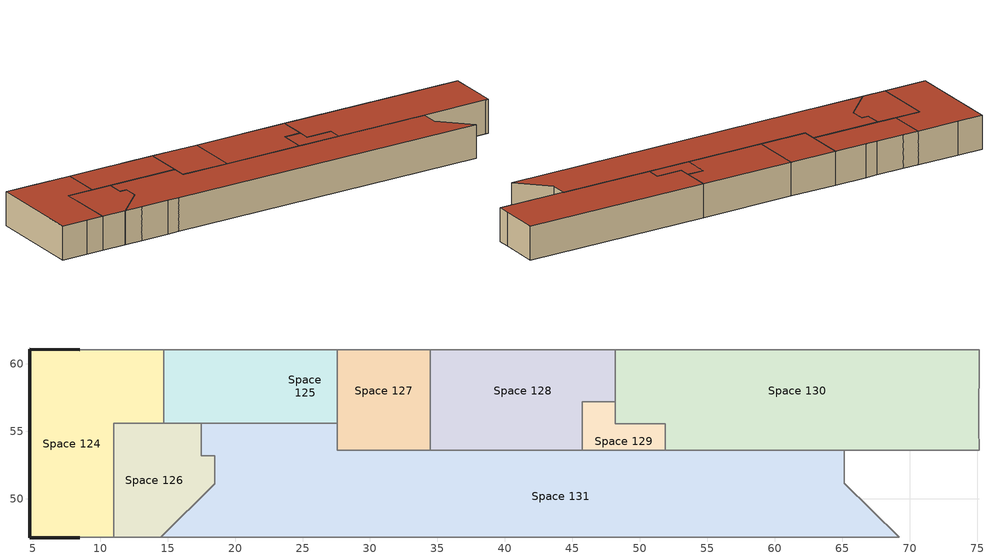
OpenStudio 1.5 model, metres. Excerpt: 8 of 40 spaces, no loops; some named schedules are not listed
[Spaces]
Space 124
 floor ground: 4.76,61.07 8.5,61.06 4.76,61.06 z4.3
 floor to Space 112: 14.71,61.06 14.71,55.59 11,55.59 11,47.16 8.5,47.16 8.5,47.12 4.76,47.12 4.76,61.06 z4.3
 wall outside (Arena - Insulated Concrete): 8.5,61.06 4.76,61.07 4.76,47.12 8.5,47.12 / 4.76,47.12 8.5,47.12 z4.3:9.1
 wall to Space 102: 8.5,47.12 8.5,47.16 11,47.16 z4.3:9.1
 wall to Space 105: 14.71,61.06 8.5,61.06 z4.3:9.1
 wall to Space 125: 14.71,55.59 14.71,61.06 z4.3:9.1
 wall to Space 126: 11,47.16 11,55.59 14.71,55.59 z4.3:9.1
 roof outside (Arena - Roof): 8.5,47.12 8.5,47.16 11,47.16 11,55.59 14.71,55.59 14.71,61.06 8.5,61.06 4.76,61.07 4.76,47.12 z9.1
Space 125
 floor to Space 118: 27.58,61.06 27.58,55.59 22.82,55.59 22.82,61.06 z4.3
 floor to Space 113: 21.15,61.06 21.15,55.59 17.03,55.59 17.03,61.06 z4.3
 floor to Space 110: 22.82,61.06 22.82,55.59 21.15,55.59 21.15,61.06 z4.3
 floor to Space 112: 17.03,61.06 17.03,55.59 14.71,55.59 14.71,61.06 z4.3
 wall to Space 105: 27.58,61.06 22.82,61.06 21.15,61.06 17.03,61.06 14.71,61.06 z4.3:9.1
 wall to Space 127: 27.58,55.59 27.58,61.06 z4.3:9.1
 wall to Space 131: 17.49,55.59 27.58,55.59 z4.3:9.1
 wall to Space 126: 14.71,55.59 17.49,55.59 z4.3:9.1
 roof outside (Arena - Roof): 27.58,55.59 27.58,61.06 14.71,61.06 14.71,55.59 z9.1
Space 126
 floor to Space 112: 17.03,55.59 17.03,49.68 14.48,47.16 11,47.16 11,55.59 z4.3
 floor to Space 113: 17.49,55.59 17.49,53.18 18.5,53.18 18.5,51.13 17.03,49.68 17.03,55.59 z4.3
 wall to Space 131: 14.48,47.16 18.5,51.13 18.5,53.18 17.49,53.18 17.49,55.59 z4.3:9.1
 wall to Space 102: 11,47.16 14.48,47.16 z4.3:9.1
 roof outside (Arena - Roof): 14.48,47.16 18.5,51.13 18.5,53.18 17.49,53.18 17.49,55.59 11,55.59 11,47.16 z9.1
Space 127
 floor to Space 118: 34.47,61.06 34.47,54.93 27.58,54.93 27.58,61.06 z4.3
 floor to Space 110: 34.47,54.93 34.47,53.59 27.58,53.59 27.58,54.93 z4.3
 wall to Space 105: 34.47,61.06 27.58,61.06 z4.3:9.1
 wall to Space 128: 34.47,53.59 34.47,61.06 z4.3:9.1
 wall to Space 131: 27.58,55.59 27.58,53.59 34.47,53.59 z4.3:9.1
 roof outside (Arena - Roof): 34.47,53.59 34.47,61.06 27.58,61.06 27.58,53.59 z9.1
Space 128
 floor to Space 118: 48.17,61.06 48.17,57.21 45.75,57.21 45.75,54.93 34.47,54.93 34.47,61.06 z4.3
 floor to Space 110: 45.75,54.93 45.75,53.59 34.47,53.59 34.47,54.93 z4.3
 wall to Space 105: 48.17,61.06 34.47,61.06 z4.3:9.1
 wall to Space 130: 48.17,57.21 48.17,61.06 z4.3:9.1
 wall to Space 129: 45.75,53.59 45.75,57.21 48.17,57.21 z4.3:9.1
 wall to Space 131: 34.47,53.59 45.75,53.59 z4.3:9.1
 roof outside (Arena - Roof): 45.75,53.59 45.75,57.21 48.17,57.21 48.17,61.06 34.47,61.06 34.47,53.59 z9.1
Space 129
 floor to Space 118: 48.17,57.21 48.17,55.55 51.89,55.55 51.89,54.93 45.75,54.93 45.75,57.21 z4.3
 floor to Space 110: 51.89,54.93 51.89,53.59 45.75,53.59 45.75,54.93 z4.3
 wall to Space 130: 51.89,53.59 51.89,55.55 48.17,55.55 48.17,57.21 z4.3:9.1
 wall to Space 131: 45.75,53.59 51.89,53.59 z4.3:9.1
 roof outside (Arena - Roof): 51.89,53.59 51.89,55.55 48.17,55.55 48.17,57.21 45.75,57.21 45.75,53.59 z9.1
Space 130
 floor to Space 118: 75.15,61.06 75.15,55.69 62.75,55.69 62.75,54.93 51.89,54.93 51.89,55.55 48.17,55.55 48.17,61.06 z4.3
 floor to Space 110: 75.15,55.69 75.15,53.59 51.89,53.59 51.89,54.93 62.75,54.93 62.75,55.69 z4.3
 wall to Space 105: 75.15,61.06 48.17,61.06 z4.3:9.1
 wall to Space 134: 75.15,53.59 75.15,55.31 z4.3:9.1
 wall to Space 132: 65.17,53.59 74.82,53.59 75.15,53.59 z4.3:9.1
 wall to Space 133: 75.15,55.31 75.15,61.06 z4.3:9.1
 wall to Space 131: 51.89,53.59 65.17,53.59 z4.3:9.1
 roof outside (Arena - Roof): 75.15,53.59 75.15,61.06 48.17,61.06 48.17,55.55 51.89,55.55 51.89,53.59 z9.1
Space 131
 floor to Space 118: 27.58,55.59 27.58,54.93 22.82,54.93 22.82,55.59 z4.3
 floor to Space 114: 65.17,53.22 65.17,51.13 69.24,47.16 22.82,47.16 22.82,53.22 z4.3
 floor to Space 112: 17.03,49.68 17.03,47.16 14.48,47.16 z4.3
 floor to Space 110: 22.82,55.59 22.82,54.93 27.58,54.93 27.58,53.59 65.17,53.59 65.17,53.22 22.82,53.22 22.82,47.16 21.15,47.16 21.15,55.59 z4.3
 floor to Space 113: 21.15,55.59 21.15,47.16 17.03,47.16 17.03,49.68 18.5,51.13 18.5,53.18 17.49,53.18 17.49,55.59 z4.3
 wall to Space 132: 69.24,47.16 65.17,51.13 65.17,53.59 z4.3:9.1
 wall to Space 102: 14.48,47.16 17.03,47.16 21.15,47.16 22.82,47.16 69.24,47.16 z4.3:9.1
 roof outside (Arena - Roof): 69.24,47.16 65.17,51.13 65.17,53.59 27.58,53.59 27.58,55.59 17.49,55.59 17.49,53.18 18.5,53.18 18.5,51.13 14.48,47.16 z9.1
[Building]
Medium Office: North Axis {deg}=-90; Nominal Floor to Floor Height {m}=3; Default Construction Set=ASHRAE 189.1-2009 ClimateZone 4-5 (mdoff) ConstSet; Default Schedule Set=Cold Lake Rec Centre
[ClimateZones]
Climate Zone Institution Name 1=ASHRAE; Climate Zone Document Name 1=ANSI/ASHRAE Standard 169; Climate Zone Document Year 1=2006; Climate Zone Institution Name 2=CEC; Climate Zone Document Name 2=California Climate Zone Descriptions; Climate Zone Document Year 2=1995
[Site]
Site 1: Latitude {deg}=53.53; Longitude {deg}=-114.1; Time Zone {hr}=-7; Elevation {m}=723
[SizingPeriod:DesignDay] Barometric Pressure {Pa}=92936; Wind Direction {deg}=180; Sky Clearness=0; Rain Indicator=0; Snow Indicator=0; Day of Month=21; Daylight Saving Time Indicator=0; Dry-Bulb Temperature Range Modifier Type=DefaultMultipliers
Name | Maximum Dry-Bulb Temperature {C} | Daily Dry-Bulb Temperature Range {deltaC} | Humidity Indicating Conditions at Maximum Dry-Bulb {BasedOnField A3} | Wind Speed {m/s} | Month | Day Type | Humidity Indicating Type | Solar Model Indicator | ASHRAE Taub | ASHRAE Taud
Edmonton Stony Plain Ann Clg .4% Condns Enth=>MDB | 25.6 | 12 | 57100 | 3.8 | 7 | SummerDesignDay | Enthalpy | ASHRAETau | 0.353 | 2.369
Edmonton Stony Plain Ann Clg .4% Condns WB=>MDB | 25.3 | 12 | 19 | 3.8 | 7 | SummerDesignDay | Wetbulb | ASHRAETau | 0.353 | 2.369
Edmonton Stony Plain Ann Hum_n 99.6% Condns DP=>MCDB | -32.4 | 0 | -37.7 | 1.9 | 1 | WinterDesignDay | Dewpoint | ASHRAEClearSky
Edmonton Stony Plain Ann Htg 99.6% Condns DB | -32.5 | 0 | -32.5 | 1.9 | 1 | WinterDesignDay | Wetbulb | ASHRAEClearSky
[Construction]
000 ExtSlabCarpet 4in ClimateZone 1-8: MAT-CC05 4 HW CONCRETE, CP02 CARPET PAD
000 Exterior Door: 000 F08 Metal surface, 000 I01 25mm insulation board
000 Exterior Window: 000 Clear 3mm, 000 Air 13mm, 000 Clear 3mm
000 Interior Ceiling: 000 M11 100mm lightweight concrete, 000 F05 Ceiling air space resistance, 000 F16 Acoustic tile
000 Interior Door; 000 Interior Partition: 000 G05 25mm wood
000 Interior Floor: 000 F16 Acoustic tile, 000 F05 Ceiling air space resistance, 000 M11 100mm lightweight concrete
000 Interior Wall: 000 G01a 19mm gypsum board, 000 F04 Wall air space resistance, 000 G01a 19mm gypsum board
000 Interior Window: 000 Clear 3mm
ASHRAE 189.1-2009 ExtRoof IEAD ClimateZone 2-5: Roof Membrane, Roof Insulation [21], Metal Decking
ASHRAE 189.1-2009 ExtWall SteelFrame ClimateZone 4-8: MAT-SHEATH, Wall Insulation [39], 1/2IN Gypsum
ASHRAE 189.1-2009 ExtWindow ClimateZone 4-5: Theoretical Glass [207]
Arena - Insulated Concrete: Arena Precast Insulated Concrete
Arena - Roof: Roof Membrane, Wall Insulation RSI 2.6, 1/2IN Gypsum, 000 G05 25mm wood, Metal Decking, Metal Decking
[DefaultConstructionSet]
ASHRAE 189.1-2009 ClimateZone 4-5 (mdoff) ConstSet: Default Exterior Surface Constructions=ASHRAE 189.1-2009 ClimateZone 4-5 (mdoff) Exterior DefSurfCons; Default Interior Surface Constructions=000 Interior DefSurfCons; Default Ground Contact Surface Constructions=000 Ground DefSurfCons; Default Exterior SubSurface Constructions=ASHRAE 189.1-2009 ClimateZone 4-5 (mdoff) Exterior DefSubCons; Default Interior SubSurface Constructions=000 Interior DefSubCons; Interior Partition Construction=000 Interior Partition
[DefaultSubSurfaceConstructions] Glass Door Construction=000 Exterior Window; Skylight Construction=000 Exterior Window; Tubular Daylight Dome Construction=000 Interior Window; Tubular Daylight Diffuser Construction=000 Interior Window
Name | Fixed Window Construction | Operable Window Construction | Door Construction
000 Interior DefSubCons | 000 Interior Window | 000 Interior Window | 000 Interior Door
ASHRAE 189.1-2009 ClimateZone 4-5 (mdoff) Exterior DefSubCons | ASHRAE 189.1-2009 ExtWindow ClimateZone 4-5 | ASHRAE 189.1-2009 ExtWindow ClimateZone 4-5 | 000 Exterior Door
[DefaultSurfaceConstructions]
Name | Floor Construction | Wall Construction | Roof Ceiling Construction
000 Ground DefSurfCons | 000 ExtSlabCarpet 4in ClimateZone 1-8 | 000 ExtSlabCarpet 4in ClimateZone 1-8 | 000 ExtSlabCarpet 4in ClimateZone 1-8
000 Interior DefSurfCons | 000 Interior Floor | 000 Interior Wall | 000 Interior Ceiling
ASHRAE 189.1-2009 ClimateZone 4-5 (mdoff) Exterior DefSurfCons | 000 ExtSlabCarpet 4in ClimateZone 1-8 | ASHRAE 189.1-2009 ExtWall SteelFrame ClimateZone 4-8 | ASHRAE 189.1-2009 ExtRoof IEAD ClimateZone 2-5
[Material]
Name | Roughness | Thickness | Conductivity | Density | Specific Heat | Thermal Absorptance | Solar Absorptance | Visible Absorptance | Thickness {m} | Conductivity {W/m-K} | Density {kg/m3} | Specific Heat {J/kg-K}
000 F08 Metal surface | Smooth | 0.0008 | 45.28 | 7824 | 500 | 0.9 | 0.7
000 F16 Acoustic tile | MediumSmooth | 0.0191 | 0.06 | 368 | 590
000 G01a 19mm gypsum board | MediumSmooth | 0.019 | 0.16 | 800 | 1090
000 G05 25mm wood | MediumSmooth | 0.0254 | 0.15 | 608 | 1630
000 I01 25mm insulation board | MediumRough | 0.0254 | 0.03 | 43 | 1210
000 M11 100mm lightweight concrete | MediumRough | 0.1016 | 0.53 | 1280 | 840
1/2IN Gypsum | Smooth | 0.0127 | 0.16 | 784.9 | 830 | 0.9 | 0.92 | 0.92
MAT-CC05 4 HW CONCRETE | Rough | 0.1016 | 0.3846 | 2240 | 836.8 | 0.9 | 0.7 | 0.7
Metal Decking | MediumSmooth | 0.0015 | 45.006 | 7680 | 418.4 | 0.9 | 0.7 | 0.3
Roof Insulation [21] | MediumRough | 0.2105 | 0.049 | 265 | 836.8 | 0.9 | 0.7 | 0.7
Roof Membrane | VeryRough | 0.0095 | 0.16 | 1121.29 | 1460 | 0.9 | 0.7 | 0.7
Wall Insulation [39]; Wall Insulation RSI 2.6 | MediumRough | 0.1184 | 0.045 | 265 | 836.8 | 0.9 | 0.7 | 0.7
Arena Precast Insulated Concrete | MediumRough |  |  |  |  |  |  |  | 0.2 | 0.0769 | 2000 | 836.8
[Material:AirGap]
Name | Thermal Resistance
000 F04 Wall air space resistance | 0.15
000 F05 Ceiling air space resistance | 0.18
[Material:NoMass] Thermal Absorptance=0.9; Solar Absorptance=0.7
Name | Roughness | Thermal Resistance | Visible Absorptance
CP02 CARPET PAD | VeryRough | 0.2165 | 0.8
MAT-SHEATH | Rough | 0.3626 | 0.7
[WindowMaterial:Gas]
000 Air 13mm: Gas Type=Air; Thickness=0.0127
[WindowMaterial:Glazing] Optical Data Type=SpectralAverage; Thickness=0.003; Infrared Transmittance at Normal Incidence=0
Name | Solar Transmittance at Normal Incidence | Front Side Solar Reflectance at Normal Incidence | Back Side Solar Reflectance at Normal Incidence | Visible Transmittance at Normal Incidence | Front Side Visible Reflectance at Normal Incidence | Back Side Visible Reflectance at Normal Incidence | Front Side Infrared Hemispherical Emissivity | Back Side Infrared Hemispherical Emissivity | Conductivity | Dirt Correction Factor for Solar and Visible Transmittance | Solar Diffusing
000 Clear 3mm | 0.837 | 0.075 | 0.075 | 0.898 | 0.081 | 0.081 | 0.84 | 0.84 | 0.9
Theoretical Glass [207] | 0.3311 | 0.6189 | 0.6189 | 0.44 | 0.51 | 0.51 | 0.9 | 0.9 | 0.0133 | 1 | No
[ThermostatSetpoint:DualSetpoint] Heating Setpoint Temperature Schedule=Rec Centre Heating Temp; Cooling Setpoint Temperature Schedule=Rec Centre Cooling Temp
Thermostat Setpoint Dual Setpoint 18; Thermostat Setpoint Dual Setpoint 19; Thermostat Setpoint Dual Setpoint 20; Thermostat Setpoint Dual Setpoint 21; Thermostat Setpoint Dual Setpoint 22; Thermostat Setpoint Dual Setpoint 27; Thermostat Setpoint Dual Setpoint 35; Thermostat Setpoint Dual Setpoint 38
[DesignSpecification:OutdoorAir] Outdoor Air Flow per Floor Area {m3/s-m2}=0
Name | Outdoor Air Flow per Person {m3/s-person} | Outdoor Air Flow Rate {m3/s} | Outdoor Air Flow Air Changes per Hour {1/hr}
MNECB-Food Service-Fast Food/Cafeteria | 0.01
MNECB-Service and Common-Mechanical/electrical room | 0.05
MNECB-Assembly-Indoor Athletics Seating | 0.0075 | 0 | 0
MNECB-Service and Common-Toilet and Washrooms; MNECB-Food Service-Kitchen | 0.03
MNECB-Heath-Institutional-Occupational-Physical-Therapy | 0.012
[BuildingStory]
Building Story 2: Nominal Z Coordinate {m}=0; Nominal Floor to Floor Height {m}=4.3
[Space] Building Story=Building Story 2
Name | Space Type | Thermal Zone
Space 124 | MNECB-Service and Common-Mechanical/electrical room | MZ1 - Mech Room
Space 125 | MNECB-Service and Common-Toilet and Washrooms | MZ4 - Washrooms
Space 126 | MNECB-Assembly-Indoor Athletics Seating | MZ2 - Observation
Space 127 | MNECB-Food Service-Kitchen | MZ5 - Caf
Space 128 | MNECB-Food Service-Fast Food/Cafeteria | MZ6 - Dining
Space 129 | MNECB-Service and Common-Toilet and Washrooms | MZ7 - Washrooms
Space 130 | MNECB-Health Institutional-Occupational-Physical-Therapy | MZ8 - Physio
Space 131 | MNECB-Assembly-Indoor Athletics Seating | MZ3 - Spectators
[SpaceType]
Name | Default Schedule Set | Design Specification Outdoor Air Object
MNECB-Food Service-Fast Food/Cafeteria | Cold Lake Rec Centre | MNECB-Food Service-Fast Food/Cafeteria
MNECB-Service and Common-Mechanical/electrical room | Cold Lake Rec Centre | MNECB-Service and Common-Mechanical/electrical room
MNECB-Assembly-Indoor Athletics Seating | Cold Lake Rec Centre | MNECB-Assembly-Indoor Athletics Seating
MNECB-Service and Common-Toilet and Washrooms | Cold Lake Rec Centre | MNECB-Service and Common-Toilet and Washrooms
MNECB-Food Service-Kitchen | Cold Lake Rec Centre | MNECB-Food Service-Kitchen
MNECB-Health Institutional-Occupational-Physical-Therapy |  | MNECB-Heath-Institutional-Occupational-Physical-Therapy
[People] Activity Level Schedule=Rec Centre Activity (light)
Name | People Definition | Space or SpaceType | Number of People Schedule
MNECB-Food Service-Fast Food/Cafeteria-sched-B-people | MNECB-Food Service-Fast Food/Cafeteria-sched-B-people_def | MNECB-Food Service-Fast Food/Cafeteria
MNECB-Service and Common-Mechanical/electrical room-sched-*-people | MNECB-Service and Common-Mechanical/electrical room-sched-*-people_def | MNECB-Service and Common-Mechanical/electrical room
MNECB-Assembly-Indoor Athletics Seating-sched-I-people | MNECB-Assembly-Indoor Athletics Seating-sched-I-people_def | MNECB-Assembly-Indoor Athletics Seating
MNECB-Service and Common-Toilet and Washrooms-sched-*-people | MNECB-Service and Common-Toilet and Washrooms-sched-*-people_def | MNECB-Service and Common-Toilet and Washrooms
MNECB-Food Service-Kitchen-sched-B-people | MNECB-Food Service-Kitchen-sched-B-people_def | MNECB-Food Service-Kitchen
People 6 | MNECB-HealthInstitutional-Occupational/PhysicalTherapy-sched-C-people_def | MNECB-Health Institutional-Occupational-Physical-Therapy | Office Occupancy
[Lights]
Name | Lights Definition | Space or SpaceType | Schedule
MNECB-Food Service-Fast Food/Cafeteria-sched-B-lights | MNECB-Food Service-Fast Food/Cafeteria-sched-B-lighting_W_per_m2_def | MNECB-Food Service-Fast Food/Cafeteria
MNECB-Service and Common-Mechanical/electrical room-sched-*-lights | MNECB-Service and Common-Mechanical/electrical room-sched-*-lighting_W_per_m2_def | MNECB-Service and Common-Mechanical/electrical room
MNECB-Assembly-Indoor Athletics Seating-sched-I-lights | MNECB- Assembly -Indoor Athletics Seating-sched-I-lighting_W_per_m2_def | MNECB-Assembly-Indoor Athletics Seating
MNECB-Service and Common-Toilet and Washrooms-sched-*-lights | MNECB-Service and Common-Toilet and Washrooms-sched-*-lighting_W_per_m2_def | MNECB-Service and Common-Toilet and Washrooms
MNECB-Food Service-Kitchen-sched-B-lights | MNECB-Food Service-Kitchen-sched-B-lighting_W_per_m2_def | MNECB-Food Service-Kitchen
Lights 6 | MNECB-HealthInstitutional-Occupational/PhysicalTherapy-sched-C-lighting_W_per_m2_def | MNECB-Health Institutional-Occupational-Physical-Therapy | Office Occupancy
[ElectricEquipment]
Name | Electric Equipment Definition | Space or SpaceType | Schedule
MNECB-Food Service-Fast Food/Cafeteria-sched-B-equipment | MNECB-Food Service-Fast Food/Cafeteria-sched-B-equipment_W_per_m2_def | MNECB-Food Service-Fast Food/Cafeteria
MNECB-Service and Common-Mechanical/electrical room-sched-*-elec | MNECB-Service and Common-Mechanical/electrical room-sched-*-equipment_W_per_m2_def | MNECB-Service and Common-Mechanical/electrical room
MNECB-Assembly-Indoor Athletics Seating-sched-I-elec | MNECB-Assembly-Indoor Athletics Seating-sched-I-equipment_W_per_m2_def | MNECB-Assembly-Indoor Athletics Seating
MNECB-Service and Common-Toilet and Washrooms-sched-*-elec | MNECB-Service and Common-Toilet and Washrooms-sched-*-equipment_W_per_m2_def | MNECB-Service and Common-Toilet and Washrooms
MNECB-Food Service-Kitchen-sched-B-elec | MNECB-Food Service-Kitchen-sched-B-equipment_W_per_m2_def | MNECB-Food Service-Kitchen
Electric Equipment 6 | MNECB-HeathInstitutional-Occupationa/lPhysicalTherapy-sched-C-equipment_W_per_person_def | MNECB-Health Institutional-Occupational-Physical-Therapy | Office Occupancy
[HotWaterEquipment]
Name | Hot Water Equipment Definition | Space or SpaceType
NECB-Dining - cafeteria-sched-B-hw | NECB-Dining - cafeteria-sched-B-hw_def | MNECB-Food Service-Fast Food/Cafeteria
NECB-Electrical/Mechanical-sched-*-hw | NECB-Electrical/Mechanical-sched-*-hw_def | MNECB-Service and Common-Mechanical/electrical room
NECB-Gym - audience-sched-B-hw | NECB-Gym - audience-sched-B-hw_def | MNECB-Assembly-Indoor Athletics Seating
NECB-Washroom-sched-*-hw | NECB-Washroom-sched-*-hw_def | MNECB-Service and Common-Toilet and Washrooms
NECB-Food preparation-sched-B-hw | NECB-Food preparation-sched-B-hw_def | MNECB-Food Service-Kitchen
[HotWaterEquipment:Definition] Design Level Calculation Method=Watts/Person
Name | Watts per Person {W/Person}
NECB-Dining - cafeteria-sched-B-hw_def | 115
NECB-Electrical/Mechanical-sched-*-hw_def; NECB-Washroom-sched-*-hw_def | 0
NECB-Gym - audience-sched-B-hw_def | 30
NECB-Food preparation-sched-B-hw_def | 120
[ThermalZone] Use Ideal Air Loads=No
Name | Thermostat
MZ8 - Physio | Thermostat Setpoint Dual Setpoint 18
MZ7 - Washrooms | Thermostat Setpoint Dual Setpoint 38
MZ6 - Dining | Thermostat Setpoint Dual Setpoint 19
MZ5 - Caf | Thermostat Setpoint Dual Setpoint 20
MZ4 - Washrooms | Thermostat Setpoint Dual Setpoint 27
MZ3 - Spectators | Thermostat Setpoint Dual Setpoint 21
MZ2 - Observation | Thermostat Setpoint Dual Setpoint 22
MZ1 - Mech Room | Thermostat Setpoint Dual Setpoint 35
[DefaultScheduleSet]
Cold Lake Rec Centre: Hours of Operation Schedule=Rec Centre Fans; Number of People Schedule=Rec Centre Occ; Lighting Schedule=Rec Centre lights; Electric Equipment Schedule=Rec Centre Equipment; Gas Equipment Schedule=Rec Centre Equipment; Hot Water Equipment Schedule=Rec Centre Hot Water; Steam Equipment Schedule=Rec Centre Equipment; Other Equipment Schedule=Rec Centre Equipment
[SpaceInfiltration:DesignFlowRate] Schedule=Always On; Design Flow Rate Calculation Method=Flow/ExteriorArea; Design Flow Rate {m3/s}=0; Flow per Exterior Surface Area {m3/s-m2}=0.00035
Name | Space or SpaceType | Flow per Space Floor Area {m3/s-m2}
Space Infiltration Design Flow Rate 4 | MNECB-Food Service-Fast Food/Cafeteria
Space Infiltration Design Flow Rate 5 | MNECB-Service and Common-Mechanical/electrical room
Space Infiltration Design Flow Rate 7 | MNECB-Food Service-Kitchen
Space Infiltration Design Flow Rate 8 | MNECB-Assembly-Indoor Athletics Seating
Space Infiltration Design Flow Rate 21 | MNECB-Service and Common-Toilet and Washrooms | 0
Space Infiltration Design Flow Rate 13 | MNECB-Health Institutional-Occupational-Physical-Therapy | 0
[People:Definition] Number of People Calculation Method=Area/Person; Fraction Radiant=0.3
Name | Space Floor Area per Person {m2/person} | Sensible Heat Fraction | Carbon Dioxide Generation Rate {m3/s-W}
MNECB-Food Service-Fast Food/Cafeteria-sched-B-people_def | 10 | Autocalculate
MNECB-Service and Common-Mechanical/electrical room-sched-*-people_def | 200
MNECB-Food Service-Kitchen-sched-B-people_def; MNECB-HealthInstitutional-Occupational/PhysicalTherapy-sched-C-people_def | 20
MNECB-Assembly-Indoor Athletics Seating-sched-I-people_def | 5
MNECB-Service and Common-Toilet and Washrooms-sched-*-people_def | 30 | Autocalculate | 3.8e-008
[Lights:Definition] Design Level Calculation Method=Watts/Area; Fraction Radiant=0; Fraction Visible=0; Return Air Fraction=0
Name | Watts per Space Floor Area {W/m2}
MNECB-Food Service-Fast Food/Cafeteria-sched-B-lighting_W_per_m2_def | 14
MNECB-Service and Common-Mechanical/electrical room-sched-*-lighting_W_per_m2_def | 7.5
MNECB-Food Service-Kitchen-sched-B-lighting_W_per_m2_def | 15.1
MNECB- Assembly -Indoor Athletics Seating-sched-I-lighting_W_per_m2_def | 10.8
MNECB-Service and Common-Toilet and Washrooms-sched-*-lighting_W_per_m2_def | 8.7
MNECB-HealthInstitutional-Occupational/PhysicalTherapy-sched-C-lighting_W_per_m2_def | 17.2
[ElectricEquipment:Definition] Fraction Radiant=0; Fraction Lost=0
Name | Design Level Calculation Method | Watts per Space Floor Area {W/m2} | Fraction Latent | Watts per Person {W/person}
MNECB-Food Service-Fast Food/Cafeteria-sched-B-equipment_W_per_m2_def; MNECB-Service and Common-Mechanical/electrical room-sched-*-equipment_W_per_m2_def; MNECB-Service and Common-Toilet and Washrooms-sched-*-equipment_W_per_m2_def | Watts/Area | 1 | 0
MNECB-Food Service-Kitchen-sched-B-equipment_W_per_m2_def | Watts/Area | 10 | 0
MNECB-Assembly-Indoor Athletics Seating-sched-I-equipment_W_per_m2_def | Watts/Area | 0
MNECB-HeathInstitutional-Occupationa/lPhysicalTherapy-sched-C-equipment_W_per_person_def | Watts/Person |  | 0 | 200
[Schedule:Ruleset]
Name | Default Day Schedule | Summer Design Day Schedule | Winter Design Day Schedule
Always On | Always On Default Schedule | Always On Summer Design Day | Always On Winter Design Day
Rec Centre Fans | Schedule Day 79
Rec Centre Occ | Schedule Day 77
Rec Centre lights | Schedule Day 78
Rec Centre Equipment | Schedule Day 81
Rec Centre Hot Water | Schedule Day 80
Rec Centre Heating Temp | Schedule Day 84 | Schedule Day 89 | Schedule Day 90
Office Occupancy | Schedule Day 6 |  | Schedule Day 91
Rec Centre Activity (light) | Schedule Day 22
Rec Centre Cooling Temp | Schedule Day 38 | Schedule Day 95 | Schedule Day 96
[Schedule:Day]
Schedule Day 84; Schedule Day 90; Schedule Day 96: 24, 0, 20
Schedule Day 89; Schedule Day 95: 24, 0, 24
Schedule Day 22: 24, 0, 130
Schedule Day 38: 24, 0, 99
[Schedule:Rule] Apply Sunday=Yes; Apply Monday=Yes; Apply Tuesday=Yes; Apply Wednesday=Yes; Apply Thursday=Yes; Apply Friday=Yes; Apply Saturday=Yes; Date Specification Type=DateRange; Start Day=1
Name | Schedule Ruleset | Rule Order | Day Schedule | Start Month | End Month | End Day
Schedule Rule 3 | Rec Centre Heating Temp | 2 | Schedule Day 26 | 10 | 12 | 30
Schedule Rule 4 | Rec Centre Heating Temp | 1 | Schedule Day 27 | 6 | 9 | 30
Schedule Rule 5 | Rec Centre Heating Temp | 0 | Schedule Day 28 | 1 | 5 | 31
Schedule Rule 9 | Rec Centre Cooling Temp | 2 | Schedule Day 39 | 10 | 12 | 31
Schedule Rule 10 | Rec Centre Cooling Temp | 1 | Schedule Day 41 | 6 | 9 | 30
Schedule Rule 11 | Rec Centre Cooling Temp | 0 | Schedule Day 42 | 1 | 5 | 31
